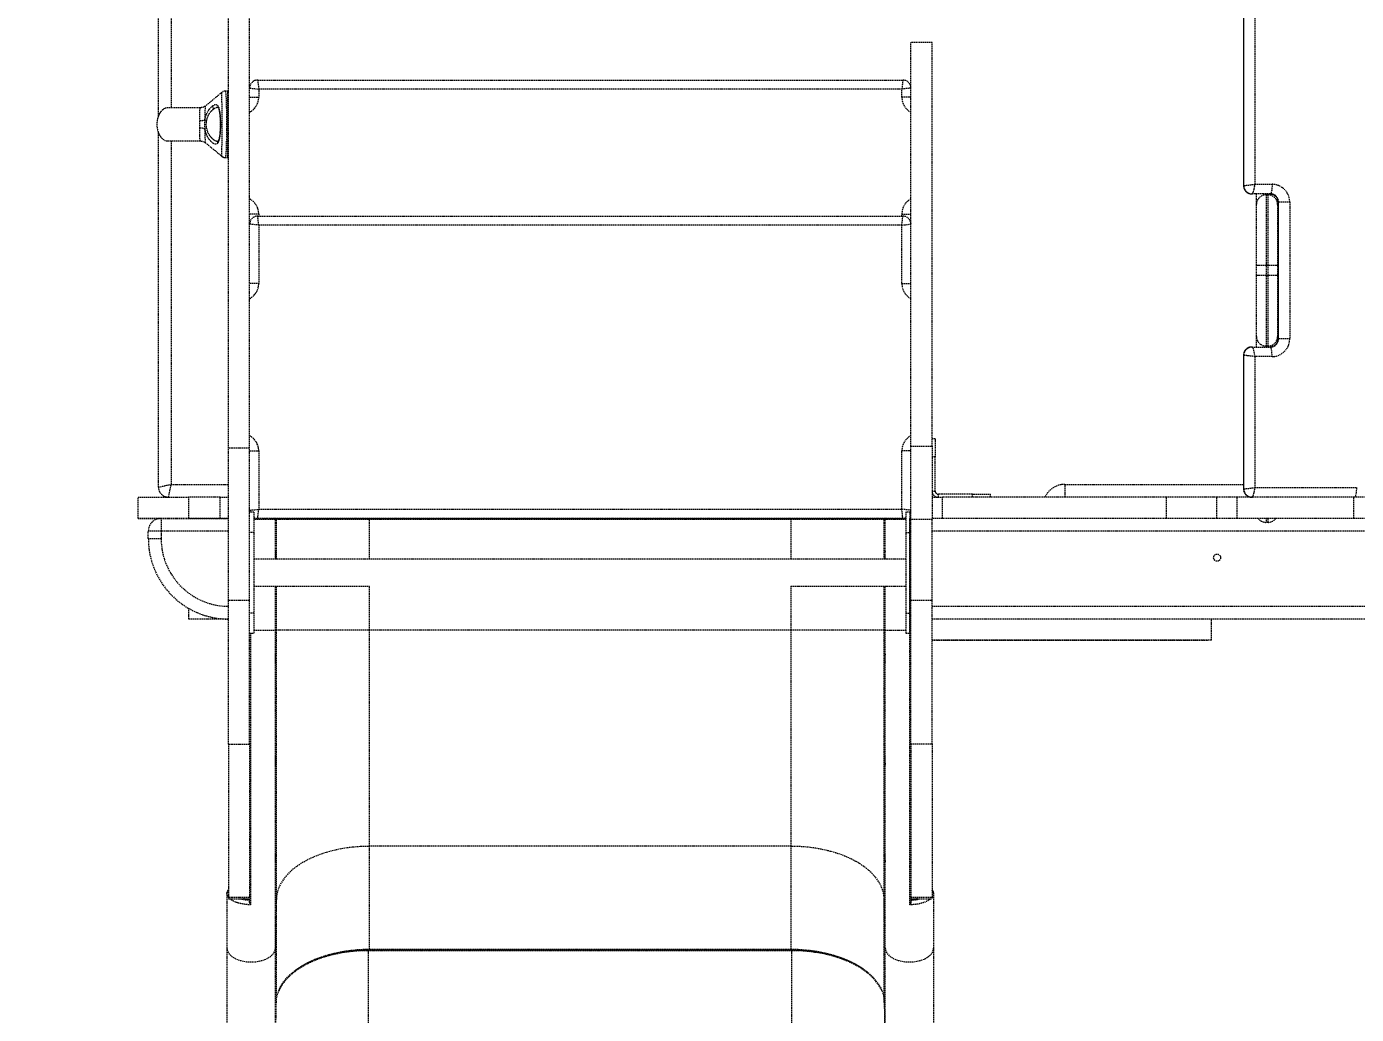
# Model space of a CAD drawing. Header units: millimetres. Extents: x -3036 to 2935, y -3673 to 3376.
# Drawn here: x -926 to 393, y -560 to 420 of the extents above; entities that cross this region are included whole.
import ezdxf

# ---------------------------------------------------------------- set-up
doc = ezdxf.new("R2010")
doc.units = ezdxf.units.MM
doc.linetypes.add('HIDDEN', pattern=[1.905, 1.27, -0.635])
doc.layers.add('DIKOM_ОБЪЕКТ', color=7, linetype='Continuous')
doc.layers.add('DIKOM_РАЗМЕР_ОБЪЕКТА', color=7, linetype='Continuous')
doc.styles.add('style1', font='arialbd.ttf', dxfattribs={"width": 0.8})
doc.dimstyles.new('1-50', dxfattribs={"dimtxt": 300, "dimasz": 200, "dimexe": 100, "dimexo": 0, "dimgap": 100, "dimtad": 1, "dimtoh": 1, "dimtxsty": 'style1', "dimcen": 200, "dimclrd": 7, "dimclre": 7, "dimclrt": 7, "dimadec": 1, "dimazin": 2, "dimtfac": 1, "dimtmove": 0, "dimatfit": 2, "dimfxl": 0, "dimlwd": 25, "dimlwe": 18, "dimarcsym": 0})

# ---------------------------------------------------------------- blocks, each defined once
blk = doc.blocks.new('*D23')
at = {"layer": 'Defpoints', "color": 0, "transparency": 16777216}
for p in [(-1145.5, 1045), (-327.9, 1045), (-300.1, -1672.5)]:
    blk.add_point(p, dxfattribs=at)
at = {"layer": 'DIKOM_РАЗМЕР_ОБЪЕКТА', "color": 7, "lineweight": 18, "transparency": 16777216}
for p, q in [((-327.9, 1045), (-1245.5, 1045)), ((-300.1, -1672.5), (-1245.5, -1672.5))]:
    blk.add_line(p, q, dxfattribs=at)
at = {"layer": 'DIKOM_РАЗМЕР_ОБЪЕКТА', "color": 7, "lineweight": 25, "transparency": 16777216}
blk.add_line((-1145.5, -1472.5), (-1145.5, 845), dxfattribs=at)
at = {"layer": 'DIKOM_РАЗМЕР_ОБЪЕКТА', "color": 7, "transparency": 16777216}
for points in [[(-1178.8, 845), (-1112.2, 845), (-1145.5, 1045)], [(-1178.8, -1472.5), (-1112.2, -1472.5), (-1145.5, -1672.5)]]:
    blk.add_solid(points, dxfattribs=at)
at = {"layer": 'DIKOM_РАЗМЕР_ОБЪЕКТА', "color": 7, "transparency": 16777216, "insert": (-1398.7, -236.5), "char_height": 300, "attachment_point": 5, "rotation": 90, "style": 'style1'}
blk.add_mtext('2700', dxfattribs=at)

msp = doc.modelspace()

# ---------------------------------------------------------------- linework, layer by layer
at = {"layer": 'DIKOM_ОБЪЕКТ', "color": 7, "linetype": 'HIDDEN', "lineweight": 15}
for p, q in [((-795.074, 331.141), (-795.074, 892.897)), ((-782.374, 890.197), (-782.374, 339.387)), ((-725.574, 1.874), (-725.574, 892.873)), ((-704.574, 1.874), (-704.574, 892.873)), ((281.222, 593.578), (281.222, 262.215)), ((281.37, 593.597), (281.37, 262.197)), ((281.722, 262.197), (281.722, 593.597)), ((292.747, 592.397), (292.747, 263.397)), ((-27.574, 404.17), (-48.574, 404.17)), ((-48.574, 3.566), (-48.574, 404.17)), ((-27.574, 3.566), (-27.574, 404.17)), ((-696.574, 366.897), (-56.574, 366.897)), ((-695.574, 357.897), (-695.574, 349.897)), ((-57.574, 357.897), (-695.574, 357.897)), ((-57.574, 349.897), (-57.574, 357.897)), ((-732.055, 354.659), (-732.044, 354.671)), ((-732.053, 354.624), (-732.041, 354.646)), ((-726.074, 355.889), (-728.698, 355.889)), ((-726.074, 355.885), (-728.697, 355.885)), ((-726.074, 355.885), (-726.074, 355.889)), ((-726.074, 289.885), (-726.074, 355.885)), ((-704.574, 349.897), (-695.574, 349.897)), ((-48.574, 349.897), (-57.574, 349.897)), ((-795.074, -37.103), (-795.074, 314.736)), ((-782.374, 306.386), (-782.374, -34.403)), ((-728.696, 289.885), (-726.074, 289.885)), ((281.37, 262.197), (281.722, 262.197)), ((289.893, 253.897), (289.541, 253.897)), ((308.005, 253.897), (289.893, 253.897)), ((292.747, 263.397), (309.678, 263.397)), ((294.186, 243.397), (294.186, 253.897)), ((303.686, 253.897), (303.686, 252.897)), ((303.686, 252.897), (303.686, 182.897)), ((303.686, 252.897), (305.686, 252.897)), ((305.686, 252.897), (305.686, 253.897)), ((305.686, 182.897), (305.686, 252.897)), ((294.186, 182.897), (294.186, 243.397)), ((315.186, 248.364), (315.186, 243.397)), ((315.186, 243.397), (315.186, 182.897)), ((315.675, 245.597), (315.675, 110.197)), ((315.823, 245.597), (315.675, 245.597)), ((316.176, 245.597), (315.823, 245.597)), ((315.823, 245.597), (315.823, 110.197)), ((327.2, 245.597), (316.176, 245.597)), ((316.176, 110.197), (316.176, 245.597)), ((327.2, 245.597), (327.2, 110.197)), ((-695.574, 233.897), (-704.574, 233.897)), ((-704.51, 224.904), (-704.574, 224.897)), ((-704.558, 224.396), (-704.574, 224.897)), ((-696.574, 231.897), (-56.574, 231.897)), ((-695.574, 233.897), (-695.574, 231.897)), ((-57.574, 233.897), (-48.574, 233.897)), ((-57.574, 231.897), (-57.574, 233.897)), ((-48.637, 224.904), (-48.574, 224.897)), ((-48.574, 224.897), (-48.589, 224.397)), ((-695.574, 222.897), (-695.574, 164.897)), ((-57.574, 222.897), (-695.574, 222.897)), ((-57.574, 164.897), (-57.574, 222.897)), ((294.186, 172.897), (294.186, 182.897)), ((303.686, 182.897), (294.186, 182.897)), ((303.686, 172.897), (294.186, 172.897)), ((294.186, 112.397), (294.186, 172.897)), ((303.686, 182.897), (303.686, 172.897)), ((305.686, 182.897), (303.686, 182.897)), ((303.686, 172.897), (303.686, 102.897)), ((303.686, 172.897), (305.686, 172.897)), ((315.186, 182.897), (305.686, 182.897)), ((305.686, 172.897), (305.686, 182.897)), ((315.186, 172.897), (305.686, 172.897)), ((305.686, 102.897), (305.686, 172.897)), ((315.186, 182.897), (315.186, 172.897)), ((315.186, 172.897), (315.186, 112.397)), ((-695.574, 164.897), (-704.574, 164.897)), ((-57.574, 164.897), (-48.574, 164.897)), ((294.186, 101.897), (294.186, 112.397)), ((315.186, 112.397), (315.186, 107.563)), ((315.823, 110.197), (315.675, 110.197)), ((315.823, 110.197), (316.176, 110.197)), ((327.2, 110.197), (316.176, 110.197)), ((281.222, 93.578), (281.222, -38.785)), ((281.722, 93.597), (281.37, 93.597)), ((281.37, 93.597), (281.37, -38.803)), ((281.722, -38.803), (281.722, 93.597)), ((289.541, 101.897), (289.893, 101.897)), ((289.893, 101.897), (308.005, 101.897)), ((292.747, 92.397), (292.747, -37.603)), ((309.678, 92.397), (292.747, 92.397)), ((305.686, 102.897), (303.686, 102.897)), ((303.686, 102.897), (303.686, 101.897)), ((305.686, 101.897), (305.686, 102.897)), ((-725.574, 1.874), (-704.574, 1.874)), ((-725.574, -149.277), (-725.574, 1.874)), ((-704.574, -149.277), (-704.574, 1.874)), ((-48.574, 3.566), (-27.574, 3.566)), ((-48.574, -69.383), (-48.574, 3.566)), ((-24.574, 10.897), (-27.574, 10.897)), ((-27.574, 3.566), (-27.574, -69.383)), ((-24.574, 10.897), (-24.574, -7.103)), ((-704.574, -1.103), (-695.574, -1.103)), ((-695.574, -1.103), (-695.574, -59.103)), ((-57.574, -59.103), (-57.574, -1.103)), ((-48.574, -1.103), (-57.574, -1.103)), ((-24.574, -7.103), (-27.574, -7.103)), ((-24.574, -41.103), (-24.574, -7.103)), ((-782.374, -34.403), (-725.574, -34.403)), ((104.126, -34.403), (104.126, -47.103)), ((104.126, -34.403), (281.222, -34.403)), ((281.37, -38.803), (281.722, -38.803)), ((292.747, -37.603), (393.35, -37.603)), ((-815.074, -68.003), (-815.074, -47.103)), ((-815.074, -47.103), (-765.074, -47.103)), ((-765.074, -47.103), (-765.074, -68.003)), ((-733.874, -47.103), (-765.074, -47.103)), ((-733.874, -68.003), (-733.874, -47.103)), ((-733.874, -47.103), (-725.574, -47.103)), ((-27.574, -41.103), (-24.574, -41.103)), ((-27.574, -47.103), (-17.574, -47.103)), ((-21.574, -44.103), (-21.574, -47.103)), ((12.426, -44.103), (-21.574, -44.103)), ((-17.574, -47.103), (-17.574, -68.103)), ((204.926, -47.103), (-17.574, -47.103)), ((12.426, -47.103), (12.426, -44.103)), ((12.426, -44.103), (30.426, -44.103)), ((30.426, -47.103), (30.426, -44.103)), ((204.926, -68.103), (204.926, -47.103)), ((254.926, -47.103), (204.926, -47.103)), ((254.926, -68.103), (254.926, -47.103)), ((274.926, -47.103), (254.926, -47.103)), ((274.926, -68.103), (274.926, -47.103)), ((390.721, -47.103), (274.926, -47.103)), ((390.721, -68.103), (390.721, -47.103)), ((1144.491, -47.103), (390.721, -47.103)), ((-700.574, -62.052), (-704.574, -62.052)), ((-700.574, -62.052), (-700.574, -82.053)), ((-695.574, -59.103), (-57.574, -59.103)), ((-49.574, -62.052), (-53.574, -62.052)), ((-53.574, -62.052), (-53.574, -82.053)), ((-49.574, -62.052), (-49.574, -82.053)), ((-815.074, -68.003), (-765.074, -68.003)), ((-815.074, -68.103), (-815.074, -68.003)), ((-815.074, -68.103), (-725.574, -68.103)), ((-792.374, -68.103), (-792.374, -80.803)), ((-765.074, -68.003), (-733.874, -68.003)), ((-733.874, -68.003), (-725.574, -68.003)), ((-700.574, -68.003), (-698.152, -68.003)), ((-700.574, -68.103), (-680.074, -68.103)), ((-679.074, -69.103), (-700.574, -69.103)), ((-696.563, -68.003), (-56.585, -68.003)), ((-680.074, -68.103), (-679.072, -68.103)), ((-679.074, -108.602), (-679.074, -69.103)), ((-678.072, -69.103), (-679.074, -69.103)), ((-679.072, -68.103), (-585.574, -68.103)), ((-585.574, -69.103), (-678.072, -69.103)), ((-678.072, -108.602), (-678.072, -69.103)), ((-585.574, -68.103), (-585.574, -69.103)), ((-585.574, -68.103), (-167.574, -68.103)), ((-167.574, -69.103), (-585.574, -69.103)), ((-585.574, -108.602), (-585.574, -69.103)), ((-167.574, -68.103), (-167.574, -69.103)), ((-167.574, -68.103), (-74.075, -68.103)), ((-75.075, -69.103), (-167.574, -69.103)), ((-167.574, -69.103), (-167.574, -108.602)), ((-74.074, -69.103), (-75.075, -69.103)), ((-75.075, -108.602), (-75.075, -69.103)), ((-74.075, -68.103), (-73.074, -68.103)), ((-74.074, -108.602), (-74.074, -69.103)), ((-53.574, -69.103), (-74.074, -69.103)), ((-73.074, -68.103), (-53.574, -68.103)), ((-55.015, -68.003), (-53.574, -68.003)), ((-48.574, -68.003), (-49.574, -68.003)), ((-49.574, -68.103), (-48.574, -68.103)), ((-49.552, -179.059), (-49.552, -69.103)), ((-48.574, -69.103), (-49.552, -69.103)), ((-27.574, -69.383), (-48.574, -69.383)), ((-48.574, -149.254), (-48.574, -69.383)), ((-17.574, -68.103), (-27.574, -68.103)), ((-27.574, -149.254), (-27.574, -69.383)), ((204.926, -68.103), (-17.574, -68.103)), ((254.926, -68.103), (204.926, -68.103)), ((274.926, -68.103), (254.926, -68.103)), ((390.721, -68.103), (274.926, -68.103)), ((303.686, -68.103), (303.686, -72.103)), ((305.686, -72.103), (303.686, -72.103)), ((305.686, -72.103), (305.686, -68.103)), ((1144.491, -68.103), (390.721, -68.103)), ((-805.074, -88.103), (-805.074, -80.803)), ((-792.374, -80.803), (-805.074, -80.803)), ((-805.074, -88.103), (-792.374, -88.103)), ((-792.374, -80.803), (-792.374, -88.103)), ((-725.574, -80.803), (-792.374, -80.803)), ((-700.574, -82.053), (-704.574, -82.053)), ((-700.574, -82.053), (-700.574, -162.053)), ((-53.574, -82.053), (-49.574, -82.053)), ((-53.574, -82.053), (-53.574, -162.053)), ((-49.574, -82.053), (-49.574, -162.053)), ((655.9, -80.803), (-27.574, -80.803)), ((-53.574, -108.602), (-700.574, -108.602)), ((-700.574, -135.502), (-585.574, -135.502)), ((-679.074, -179.059), (-679.074, -135.502)), ((-678.072, -179.059), (-678.072, -135.502)), ((-585.574, -179.059), (-585.574, -135.502)), ((-167.574, -135.502), (-53.574, -135.502)), ((-167.574, -135.502), (-167.574, -179.059)), ((-75.075, -179.059), (-75.075, -135.502)), ((-74.074, -179.059), (-74.074, -135.502)), ((-765.074, -157.385), (-765.074, -168.103)), ((-725.574, -149.277), (-704.574, -149.277)), ((-725.574, -292.028), (-725.574, -149.277)), ((-704.574, -292.028), (-704.574, -149.277)), ((-48.574, -149.254), (-27.574, -149.254)), ((-48.574, -292.005), (-48.574, -149.254)), ((-27.574, -292.005), (-27.574, -149.254)), ((-27.574, -155.403), (1114.926, -155.403)), ((-725.574, -168.103), (-765.074, -168.103)), ((-700.574, -162.053), (-704.574, -162.053)), ((-700.574, -162.053), (-700.574, -182.052)), ((-53.574, -162.053), (-49.574, -162.053)), ((-53.574, -162.053), (-53.574, -182.052)), ((-49.574, -162.053), (-49.574, -182.052)), ((1114.926, -168.103), (-27.574, -168.103)), ((249.526, -189.103), (249.526, -168.103)), ((-704.574, -182.052), (-700.574, -182.052)), ((-703.595, -182.052), (-703.595, -451.548)), ((-700.574, -179.059), (-679.074, -179.059)), ((-679.074, -494.526), (-679.074, -179.059)), ((-678.072, -179.059), (-679.074, -179.059)), ((-678.072, -446.345), (-678.072, -179.059)), ((-585.574, -179.059), (-678.072, -179.059)), ((-585.574, -393.576), (-585.574, -179.059)), ((-167.574, -179.059), (-585.574, -179.059)), ((-75.075, -179.059), (-167.574, -179.059)), ((-167.574, -179.059), (-167.574, -393.576)), ((-74.074, -179.059), (-75.075, -179.059)), ((-75.075, -446.345), (-75.075, -179.059)), ((-74.074, -494.526), (-74.074, -179.059)), ((-74.074, -179.059), (-53.574, -179.059)), ((-53.574, -182.052), (-49.574, -182.052)), ((-49.552, -451.548), (-49.552, -179.059)), ((-48.574, -179.059), (-49.552, -179.059)), ((249.526, -189.103), (-27.574, -189.103)), ((245.526, -189.203), (-27.574, -189.203)), ((245.526, -189.203), (245.526, -189.103)), ((-725.574, -292.028), (-704.574, -292.028)), ((-725.574, -292.028), (-725.574, -443.888)), ((-704.574, -292.028), (-704.574, -443.888)), ((-48.574, -292.005), (-27.574, -292.005)), ((-48.574, -292.005), (-48.574, -443.865)), ((-27.574, -292.005), (-27.574, -443.865)), ((-585.574, -495.622), (-585.574, -393.576)), ((-167.574, -393.576), (-585.574, -393.576)), ((-167.574, -393.576), (-167.574, -495.622)), ((-727.074, -439.7), (-727.074, -439.654)), ((-727.074, -440.265), (-727.074, -439.7)), ((-727.074, -440.265), (-727.074, -494.526)), ((-725.574, -443.888), (-704.574, -443.888)), ((-725.574, -443.888), (-725.574, -445.787)), ((-725.574, -445.787), (-704.574, -445.787)), ((-704.574, -443.888), (-704.574, -445.787)), ((-704.574, -448.986), (-704.574, -445.787)), ((-678.072, -446.345), (-679.074, -494.526)), ((-678.072, -548.391), (-678.072, -446.345)), ((-74.074, -494.526), (-75.075, -446.345)), ((-75.075, -548.391), (-75.075, -446.345)), ((-48.574, -443.865), (-27.574, -443.865)), ((-48.574, -443.865), (-48.574, -445.764)), ((-48.574, -445.764), (-27.574, -445.764)), ((-48.574, -445.764), (-48.574, -448.986)), ((-27.574, -443.865), (-27.574, -445.764)), ((-26.074, -439.654), (-26.074, -439.7)), ((-26.074, -439.7), (-26.074, -440.265)), ((-26.074, -440.265), (-26.074, -494.526)), ((-727.074, -494.526), (-727.074, -588.728)), ((-679.074, -596.571), (-679.074, -494.526)), ((-586.572, -496.381), (-586.572, -495.842)), ((-586.572, -497.129), (-586.572, -496.381)), ((-586.572, -496.381), (-166.575, -496.381)), ((-586.572, -852.772), (-586.572, -497.129)), ((-166.575, -497.129), (-586.572, -497.129)), ((-585.574, -495.622), (-167.574, -495.622)), ((-585.574, -495.835), (-585.574, -495.622)), ((-585.574, -495.835), (-167.574, -495.835)), ((-167.574, -495.835), (-167.574, -495.622)), ((-166.575, -495.844), (-166.575, -496.381)), ((-166.575, -497.129), (-166.575, -496.381)), ((-166.575, -852.772), (-166.575, -497.129)), ((-74.074, -596.571), (-74.074, -494.526)), ((-26.074, -494.526), (-26.074, -588.728)), ((-675.904, -537.283), (-676.003, -537.516)), ((-679.074, -596.571), (-678.072, -548.391)), ((-75.075, -548.391), (-74.074, -596.571))]:
    msp.add_line(p, q, dxfattribs=at)
at = {"layer": 'DIKOM_ОБЪЕКТ', "color": 7, "linetype": 'HIDDEN', "lineweight": 15, "flags": 128}
for points in [[(-704.574, 358.897), (-704.401, 358.877), (-703.889, 358.82), (-703.057, 358.728), (-701.938, 358.604), (-700.574, 358.452), (-699.018, 358.279), (-697.329, 358.092), (-695.574, 357.897)], [(-696.574, 366.897), (-696.554, 366.724), (-696.497, 366.211), (-696.405, 365.38), (-696.281, 364.261), (-696.129, 362.897), (-695.956, 361.341), (-695.769, 359.652), (-695.574, 357.897)], [(-56.574, 366.897), (-56.593, 366.724), (-56.65, 366.211), (-56.742, 365.38), (-56.867, 364.261), (-57.018, 362.897), (-57.191, 361.341), (-57.379, 359.652), (-57.574, 357.897)], [(-48.574, 358.897), (-48.747, 358.877), (-49.259, 358.82), (-50.09, 358.728), (-51.21, 358.604), (-52.573, 358.452), (-54.129, 358.279), (-55.818, 358.092), (-57.574, 357.897)], [(309.678, 263.397), (309.646, 261.543), (309.551, 259.761), (309.396, 258.119), (309.188, 256.679), (308.934, 255.498), (308.645, 254.62), (308.332, 254.079), (308.005, 253.897)], [(-695.574, 222.897), (-695.747, 224.459), (-695.916, 225.975), (-696.074, 227.397), (-696.216, 228.682), (-696.34, 229.791), (-696.44, 230.691), (-696.513, 231.354), (-696.558, 231.76), (-696.574, 231.897)], [(-57.574, 222.897), (-57.4, 224.459), (-57.232, 225.975), (-57.074, 227.397), (-56.931, 228.682), (-56.808, 229.791), (-56.708, 230.691), (-56.634, 231.354), (-56.589, 231.76), (-56.574, 231.897)], [(-695.574, 222.897), (-697.329, 223.092), (-699.018, 223.279), (-700.574, 223.452), (-701.938, 223.604), (-703.057, 223.728), (-703.889, 223.82), (-704.401, 223.877), (-704.574, 223.897)], [(-57.574, 222.897), (-55.818, 223.092), (-54.129, 223.279), (-52.573, 223.452), (-51.21, 223.604), (-50.09, 223.728), (-49.259, 223.82), (-48.747, 223.877), (-48.574, 223.897)], [(309.678, 92.397), (309.646, 94.25), (309.551, 96.032), (309.396, 97.674), (309.188, 99.114), (308.934, 100.296), (308.645, 101.173), (308.332, 101.714), (308.005, 101.897)], [(-795.074, -37.103), (-794.881, -37.062), (-794.308, -36.941), (-793.372, -36.742), (-792.102, -36.472), (-790.537, -36.139), (-788.724, -35.753), (-786.717, -35.327), (-784.579, -34.872), (-782.374, -34.403)], [(-785.074, -47.103), (-785.033, -46.91), (-784.911, -46.338), (-784.712, -45.402), (-784.442, -44.132), (-784.109, -42.567), (-783.724, -40.753), (-783.297, -38.747), (-782.843, -36.609), (-782.374, -34.403)], [(393.35, -37.603), (393.318, -39.457), (393.223, -41.239), (393.068, -42.881), (392.86, -44.321), (392.607, -45.502), (392.317, -46.38), (392.004, -46.921), (391.677, -47.103)], [(-704.574, -60.103), (-704.401, -60.084), (-703.889, -60.027), (-703.057, -59.935), (-701.938, -59.811), (-700.574, -59.659), (-699.018, -59.486), (-697.329, -59.299), (-695.574, -59.103)], [(-704.333, -62.052), (-704.449, -61.509), (-704.574, -60.103)], [(-696.563, -68.003), (-696.521, -67.627), (-696.449, -66.982), (-696.35, -66.089), (-696.226, -64.975), (-696.082, -63.677), (-695.922, -62.235), (-695.75, -60.694), (-695.574, -59.103)], [(-56.585, -68.003), (-56.627, -67.627), (-56.698, -66.982), (-56.797, -66.089), (-56.921, -64.975), (-57.065, -63.677), (-57.226, -62.235), (-57.397, -60.694), (-57.574, -59.103)], [(-48.574, -60.103), (-48.747, -60.084), (-49.259, -60.027), (-50.09, -59.935), (-51.21, -59.811), (-52.573, -59.659), (-54.129, -59.486), (-55.818, -59.299), (-57.574, -59.103)], [(-53.574, -67.52), (-53.945, -67.659), (-55.313, -68.003)], [(-585.574, -393.576), (-591.362, -393.68), (-597.127, -393.992), (-602.847, -394.51), (-608.5, -395.232), (-614.063, -396.155), (-619.514, -397.277), (-624.831, -398.592), (-629.996, -400.095), (-634.985, -401.78), (-639.782, -403.642), (-644.366, -405.672), (-648.719, -407.862), (-652.825, -410.204), (-656.667, -412.689), (-660.231, -415.308), (-663.502, -418.049), (-666.468, -420.902), (-669.116, -423.855), (-671.437, -426.898), (-673.422, -430.019), (-675.062, -433.204), (-676.352, -436.443), (-677.285, -439.721), (-677.86, -443.026), (-678.072, -446.345)], [(-75.075, -446.345), (-75.288, -443.026), (-75.862, -439.721), (-76.796, -436.443), (-78.085, -433.204), (-79.725, -430.019), (-81.71, -426.898), (-84.031, -423.855), (-86.68, -420.902), (-89.645, -418.049), (-92.916, -415.308), (-96.48, -412.689), (-100.322, -410.204), (-104.428, -407.862), (-108.782, -405.672), (-113.365, -403.642), (-118.162, -401.78), (-123.152, -400.095), (-128.316, -398.592), (-133.634, -397.277), (-139.085, -396.155), (-144.647, -395.232), (-150.3, -394.51), (-156.02, -393.992), (-161.785, -393.68), (-167.574, -393.576)], [(-727.074, -494.526), (-726.884, -496.251), (-726.32, -497.949), (-725.388, -499.593), (-724.105, -501.157), (-722.49, -502.617), (-720.569, -503.949), (-718.372, -505.132), (-715.933, -506.149), (-713.292, -506.981), (-710.49, -507.618), (-707.571, -508.048), (-704.581, -508.264), (-701.567, -508.264), (-698.576, -508.048), (-695.657, -507.618), (-692.855, -506.981), (-690.214, -506.149), (-687.775, -505.132), (-685.578, -503.949), (-683.657, -502.617), (-682.042, -501.157), (-680.759, -499.593), (-679.828, -497.949), (-679.263, -496.251), (-679.074, -494.526)], [(-586.572, -497.129), (-592.327, -497.232), (-598.059, -497.542), (-603.747, -498.056), (-609.367, -498.774), (-614.897, -499.692), (-620.317, -500.807), (-625.605, -502.114), (-630.74, -503.608), (-635.701, -505.283), (-640.471, -507.133), (-645.029, -509.151), (-649.358, -511.328), (-653.442, -513.656), (-657.263, -516.126), (-660.808, -518.729), (-664.062, -521.453), (-667.012, -524.289), (-669.647, -527.225), (-671.957, -530.25), (-673.933, -533.352), (-675.566, -536.519), (-675.904, -537.283)], [(-660.263, -517.378), (-660.231, -517.353), (-656.667, -514.735), (-652.825, -512.25), (-648.719, -509.907), (-644.366, -507.717), (-639.782, -505.687), (-634.985, -503.826), (-629.996, -502.14), (-624.831, -500.637), (-619.514, -499.322), (-614.063, -498.201), (-608.5, -497.277), (-602.847, -496.555), (-597.127, -496.037), (-591.362, -495.726), (-585.574, -495.622)], [(-660.124, -517.342), (-657.488, -515.439), (-653.655, -512.961), (-649.558, -510.626), (-645.215, -508.442), (-640.642, -506.418), (-635.858, -504.562), (-630.88, -502.881), (-625.729, -501.382), (-620.425, -500.071), (-614.988, -498.953), (-609.439, -498.032), (-603.801, -497.312), (-598.096, -496.796), (-592.345, -496.485), (-586.572, -496.381)], [(-167.574, -495.622), (-161.785, -495.726), (-156.02, -496.037), (-150.3, -496.555), (-144.647, -497.277), (-139.085, -498.201), (-133.634, -499.322), (-128.316, -500.637), (-123.152, -502.14), (-118.162, -503.826), (-113.365, -505.687), (-108.782, -507.717), (-104.428, -509.907), (-100.322, -512.25), (-96.48, -514.735), (-92.916, -517.353), (-91.176, -518.766)], [(-166.575, -496.381), (-160.802, -496.485), (-155.051, -496.796), (-149.346, -497.312), (-143.708, -498.032), (-138.16, -498.953), (-132.723, -500.071), (-127.418, -501.382), (-122.267, -502.881), (-117.289, -504.562), (-112.505, -506.418), (-107.932, -508.442), (-103.589, -510.626), (-99.492, -512.961), (-96.95, -514.569)], [(-77.59, -536.499), (-79.214, -533.352), (-81.19, -530.25), (-83.5, -527.225), (-86.135, -524.289), (-89.085, -521.453), (-92.339, -518.729), (-95.884, -516.126), (-99.705, -513.656), (-103.789, -511.328), (-108.118, -509.151), (-112.676, -507.133), (-117.446, -505.283), (-122.408, -503.608), (-127.542, -502.114), (-132.83, -500.807), (-138.25, -499.692), (-143.781, -498.774), (-149.401, -498.056), (-155.088, -497.542), (-160.82, -497.232), (-166.575, -497.129)], [(-74.074, -494.526), (-73.884, -496.251), (-73.32, -497.949), (-72.388, -499.593), (-71.105, -501.157), (-69.49, -502.617), (-67.569, -503.949), (-65.372, -505.132), (-62.933, -506.149), (-60.292, -506.981), (-57.49, -507.618), (-54.571, -508.048), (-51.581, -508.264), (-48.567, -508.264), (-45.576, -508.048), (-42.657, -507.618), (-39.855, -506.981), (-37.214, -506.149), (-34.775, -505.132), (-32.578, -503.949), (-30.657, -502.617), (-29.042, -501.157), (-27.759, -499.593), (-26.828, -497.949), (-26.263, -496.251), (-26.074, -494.526)], [(-678.072, -548.391), (-677.86, -545.071), (-677.285, -541.766), (-676.352, -538.488), (-675.062, -535.25), (-673.422, -532.064), (-671.437, -528.944), (-669.116, -525.901), (-666.468, -522.947), (-663.502, -520.094), (-660.263, -517.378)], [(-91.176, -518.766), (-89.645, -520.094), (-86.68, -522.947), (-84.031, -525.901), (-81.71, -528.944), (-79.725, -532.064), (-78.085, -535.25), (-76.796, -538.488), (-75.862, -541.766), (-75.288, -545.071), (-75.075, -548.391)]]:
    msp.add_lwpolyline(points, dxfattribs=at)
at = {"layer": 'DIKOM_ОБЪЕКТ', "color": 7, "linetype": 'HIDDEN', "lineweight": 15}
msp.add_circle((255.186, -107.103), 3.5, dxfattribs=at)
for centre, radius, start, end in [((-696.574, 358.897), 8, 90, 180), ((-56.574, 358.897), 8, 0, 90), ((-726.074, 355.389), 0.5, 0, 90), ((-726.074, 355.385), 0.5, 0, 90), ((-712.574, 349.897), 17, 298.072487, 0), ((-40.574, 349.897), 17, 180, 241.927513), ((-739.271, 340.779), 2.257, 171.692875, 257.91042), ((-754.52, 346.293), 19.732, 271.799483, 286.122493), ((-754.515, 299.455), 19.756, 73.911607, 88.213716), ((-734.626, 305.014), 1.8, 141.010964, 203.623628), ((-726.074, 290.385), 0.5, 270, 0), ((289.606, 262.132), 8.236, 179.552405, 269.54548), ((289.958, 262.132), 8.236, 179.552442, 269.545469), ((303.686, 243.397), 9.5, 90, 180), ((305.686, 243.397), 9.5, 0, 90), ((307.588, 245.661), 8.236, 359.552541, 89.545257), ((307.94, 245.661), 8.236, 359.55254, 89.54526), ((309.524, 245.721), 17.676, 359.595206, 89.502627), ((-712.574, 233.897), 17, 0, 61.927513), ((-40.574, 233.897), 17, 118.072487, 180), ((-696.574, 223.897), 8, 90, 180), ((-56.574, 223.897), 8, 0, 90), ((-712.574, 164.897), 17, 298.072487, 0), ((-40.574, 164.897), 17, 180, 241.927513), ((303.686, 112.397), 9.5, 180, 270), ((305.686, 112.397), 9.5, 270, 0), ((307.588, 110.132), 8.236, 270.454685, 0.447517), ((307.94, 110.132), 8.236, 270.454682, 0.447519), ((309.551, 110.046), 17.649, 270.411857, 0.49031), ((289.606, 93.661), 8.236, 90.454668, 180.447551), ((289.958, 93.661), 8.236, 90.454678, 180.447514), ((-712.574, -1.103), 17, 0, 61.927513), ((-40.574, -1.103), 17, 118.072487, 180), ((-785.074, -37.103), 10, 180, 270), ((104.126, -56.303), 21.9, 90, 155.159647), ((289.606, -38.868), 8.236, 179.552242, 269.54554), ((289.958, -38.868), 8.236, 179.552279, 269.545529), ((-21.574, -41.103), 6, 180, 270), ((-21.574, -41.103), 3, 180, 270), ((-56.574, -60.103), 8, 331.044976, 0), ((-792.374, -80.803), 12.7, 90, 180), ((-696.574, -60.103), 8, 240, 260.931278), ((-61.068, -68.854), 11.519, 358.757916, 3.734668), ((-49.574, -69.103), 1, 0, 90), ((303.686, -62.603), 9.5, 215.37654, 270), ((305.686, -62.603), 9.5, 270, 324.62346), ((-725.074, -88.103), 80, 180, 269.641899), ((-725.074, -88.103), 67.3, 180, 269.574322), ((-723.674, -439.654), 3.4, 123.974476, 180), ((-724.154, -439.763), 2.921, 119.091899, 178.767392), ((-724.153, -440.328), 2.921, 119.094767, 178.765736), ((-29.474, -439.654), 3.4, 0, 56.025524), ((-28.994, -439.763), 2.921, 1.233589, 60.907121), ((-28.994, -440.328), 2.921, 1.235245, 60.904252)]:
    msp.add_arc(centre, radius, start, end, dxfattribs=at)
for centre, major_axis, ratio, start_param, end_param in [((290.722, 263.397), (-9.5, -1.182), 0.02190203, 6.2803239, 6.45745652), ((291.074, 263.397), (-9.5, -1.182), 0.02190203, 0.17427122, 1.74506754), ((291.074, 263.397), (1.218, 9.498), 0.17330931, 3.16381697, 4.7346133), ((290.722, 92.397), (-9.5, 1.182), 0.02190203, 6.10891409, 6.28589563), ((291.074, 92.397), (-9.5, 1.182), 0.02190203, 4.53811776, 6.10891409), ((291.074, 92.397), (-1.218, 9.498), 0.17330931, 4.69016466, 6.26096099), ((290.722, -37.603), (-9.5, -1.182), 0.02190203, 6.2803239, 6.45745652), ((291.074, -37.603), (-9.5, -1.182), 0.02190203, 0.17427122, 1.74506754), ((291.074, -37.603), (1.218, 9.498), 0.17330931, 3.16381697, 4.7346133), ((-678.893, -105.049), (0, 4.5), 0.01192085, 3.80205888, 7.85398163), ((-678.893, -105.049), (0, 4.5), 0.01192085, 1.57079633, 2.48112643), ((-74.255, -105.049), (0, 4.5), 0.01192085, 4.71238898, 8.76431174), ((-74.255, -105.049), (0, 4.5), 0.01192085, 3.80205888, 4.71238898)]:
    msp.add_ellipse(centre, major_axis=major_axis, ratio=ratio, start_param=start_param, end_param=end_param, dxfattribs=at)
for points, knots in [([(-732.046, 354.673), (-734.642, 352.53), (-740.08, 348.039), (-745.656, 343.442), (-748.57, 341.039)], [0, 0, 0, 0, 0.47732046, 1, 1, 1, 1]), ([(-732.055, 354.662), (-734.648, 352.521), (-740.074, 348.041), (-745.637, 343.455), (-748.541, 341.06)], [0, 0, 0, 0, 0.47787576, 1, 1, 1, 1]), ([(-731.856, 322.486), (-731.857, 323.976), (-731.858, 326.977), (-731.872, 330.888), (-731.89, 334.205), (-731.91, 336.95), (-731.929, 339.045), (-731.945, 340.548), (-731.957, 341.523), (-731.969, 342.505), (-731.982, 343.489), (-731.995, 344.472), (-732.01, 345.449), (-732.025, 346.451), (-732.044, 347.542), (-732.065, 348.715), (-732.086, 349.807), (-732.104, 350.687), (-732.12, 351.528), (-732.134, 352.313), (-732.145, 353.091), (-732.146, 353.695), (-732.135, 354.219), (-732.111, 354.559), (-732.068, 354.607), (-732.053, 354.624)], [0, 0, 0, 0, 0.08960548, 0.18050589, 0.23959955, 0.30007965, 0.36117543, 0.38439428, 0.40844036, 0.4333354, 0.45910473, 0.48578473, 0.5134023, 0.54196565, 0.57467425, 0.61554345, 0.65984161, 0.69505189, 0.72278824, 0.77188849, 0.81308778, 0.86146164, 0.90358437, 0.96549139, 1, 1, 1, 1]), ([(-728.531, 355.885), (-729.282, 355.819), (-730.604, 355.703), (-731.622, 354.971), (-732.061, 354.655)], [0, 0, 0, 0, 0.56885098, 1, 1, 1, 1]), ([(-728.525, 355.889), (-729.278, 355.824), (-730.6, 355.709), (-731.62, 354.976), (-732.06, 354.66)], [0, 0, 0, 0, 0.56894913, 1, 1, 1, 1]), ([(-727.24, 322.884), (-727.242, 324.503), (-727.246, 327.715), (-727.277, 332.391), (-727.326, 336.798), (-727.389, 340.518), (-727.459, 343.577), (-727.533, 346.043), (-727.631, 348.565), (-727.76, 350.974), (-727.916, 352.905), (-728.076, 354.222), (-728.235, 355.075), (-728.434, 355.741), (-728.602, 355.823), (-728.701, 355.871)], [0, 0, 0, 0, 0.09350218, 0.18553192, 0.27609038, 0.36517966, 0.4304293, 0.49396451, 0.55578469, 0.64526167, 0.73089158, 0.79336046, 0.85431456, 0.9137552, 1, 1, 1, 1]), ([(-785.574, 339.387), (-786.583, 339.261), (-788.707, 338.995), (-791.445, 337.049), (-793.503, 334.528), (-794.815, 331.981), (-795.61, 329.754), (-796.117, 327.743), (-796.452, 325.649), (-796.66, 322.573), (-796.415, 319.309), (-795.6, 315.882), (-794.522, 313.078), (-792.88, 310.346), (-790.713, 308.127), (-788.203, 306.658), (-786.414, 306.474), (-785.574, 306.387)], [0, 0, 0, 0, 0.06924057, 0.14557944, 0.22371871, 0.29250644, 0.34174334, 0.38648324, 0.43532473, 0.48768371, 0.59876064, 0.65918909, 0.73001848, 0.80498926, 0.87716972, 0.94230072, 1, 1, 1, 1]), ([(-753.316, 339.388), (-754.808, 339.388), (-757.975, 339.388), (-762.435, 339.388), (-766.815, 339.388), (-770.917, 339.388), (-774.656, 339.388), (-777.945, 339.388), (-780.706, 339.388), (-782.887, 339.387), (-784.438, 339.387), (-785.396, 339.387), (-785.515, 339.387), (-785.575, 339.387)], [0, 0, 0, 0, 0.06811344, 0.14454379, 0.22597985, 0.31229965, 0.40322543, 0.49816433, 0.59634683, 0.69677621, 0.79831321, 0.89978977, 1, 1, 1, 1]), ([(-753.316, 339.386), (-754.808, 339.386), (-757.975, 339.386), (-762.434, 339.386), (-766.815, 339.386), (-770.917, 339.386), (-774.655, 339.386), (-777.944, 339.386), (-780.705, 339.386), (-782.886, 339.386), (-784.437, 339.387), (-785.394, 339.387), (-785.513, 339.387), (-785.573, 339.387)], [0, 0, 0, 0, 0.06811002, 0.14454153, 0.225979, 0.31229846, 0.40322566, 0.49816419, 0.59634658, 0.69677728, 0.79831321, 0.89978967, 1, 1, 1, 1]), ([(-753.9, 326.572), (-753.899, 327.506), (-753.896, 329.341), (-753.89, 331.898), (-753.879, 334.169), (-753.858, 336.072), (-753.811, 337.568), (-753.714, 338.614), (-753.556, 339.265), (-753.397, 339.346), (-753.318, 339.386)], [0, 0, 0, 0, 0.15073744, 0.29606029, 0.43364167, 0.56428678, 0.68485449, 0.79670289, 0.90020694, 1, 1, 1, 1]), ([(-748.532, 341.068), (-749.315, 340.544), (-750.741, 339.592), (-752.54, 339.45), (-753.35, 339.386)], [0, 0, 0, 0, 0.54926671, 1, 1, 1, 1]), ([(-749.04, 327.338), (-748.879, 328.139), (-748.555, 329.739), (-747.576, 332.698), (-745.987, 335.951), (-743.737, 339.092), (-742.244, 340.437), (-741.504, 341.105)], [0, 0, 0, 0, 0.12709487, 0.25369846, 0.50542719, 0.7544707, 1, 1, 1, 1]), ([(-748.534, 341.051), (-748.535, 341.055), (-748.543, 341.077), (-748.576, 340.922), (-748.623, 340.631), (-748.662, 340.292), (-748.693, 339.98), (-748.723, 339.64), (-748.757, 339.204), (-748.789, 338.718), (-748.824, 338.104), (-748.864, 337.26), (-748.909, 336.062), (-748.952, 334.485), (-748.99, 332.534), (-749.022, 330.151), (-749.034, 328.296), (-749.04, 327.338)], [0, 0, 0, 0, 0.01392179, 0.08425578, 0.15517136, 0.19084807, 0.22616843, 0.266626, 0.29622773, 0.34788021, 0.38876017, 0.43732428, 0.52787797, 0.62147299, 0.71836968, 0.8546008, 1, 1, 1, 1]), ([(-736.443, 305.885), (-736.722, 305.906), (-737.279, 305.949), (-738.21, 306.288), (-739.179, 306.804), (-740.191, 307.503), (-741.242, 308.381), (-742.337, 309.467), (-743.405, 310.724), (-744.394, 312.105), (-745.222, 313.498), (-745.9, 314.885), (-746.624, 316.689), (-747.3, 319.131), (-747.653, 322.293), (-747.516, 324.955), (-747.162, 327.011), (-746.788, 328.485), (-746.307, 329.906), (-745.749, 331.222), (-745.105, 332.477), (-744.425, 333.605), (-743.676, 334.679), (-742.869, 335.696), (-741.859, 336.801), (-740.797, 337.794), (-740.06, 338.338), (-739.743, 338.572)], [0, 0, 0, 0, 0.04150891, 0.08283914, 0.12536645, 0.16492986, 0.20610365, 0.25018495, 0.29421993, 0.33446999, 0.37458736, 0.40679564, 0.43724039, 0.49970302, 0.56188267, 0.62444913, 0.65529424, 0.68699727, 0.71754474, 0.74962536, 0.77979989, 0.81241193, 0.84158336, 0.87496347, 0.911037, 0.96174317, 1, 1, 1, 1]), ([(-741.504, 341.105), (-740.795, 341.59), (-739.382, 342.555), (-737.626, 342.664), (-736.221, 341.677), (-735.165, 339.503), (-734.411, 336.273), (-733.915, 332.174), (-733.626, 327.462), (-733.6, 324.123), (-733.587, 322.453)], [0, 0, 0, 0, 0.12400496, 0.24703872, 0.37108004, 0.49602714, 0.62131978, 0.747114, 0.87348014, 1, 1, 1, 1]), ([(-739.743, 338.572), (-739.144, 338.951), (-737.953, 339.704), (-736.946, 339.825), (-736.445, 339.885)], [0, 0, 0, 0, 0.502501008, 1, 1, 1, 1]), ([(-736.487, 339.885), (-736.389, 339.873), (-736.215, 339.853), (-736.064, 339.687), (-735.765, 339.284), (-735.373, 338.481), (-734.956, 337.167), (-734.604, 335.552), (-734.294, 333.544), (-734.035, 331.077), (-733.839, 328.073), (-733.736, 324.713), (-733.733, 321.32), (-733.82, 318.192), (-733.978, 315.435), (-734.219, 312.804), (-734.506, 310.748), (-734.828, 309.116), (-735.148, 307.91), (-735.537, 306.851), (-735.857, 306.389), (-736.023, 306.149)], [0, 0, 0, 0, 0.05981464, 0.10654908, 0.14369284, 0.19490299, 0.24296775, 0.29083623, 0.33997709, 0.39519702, 0.4574218, 0.52529662, 0.59097671, 0.65162243, 0.70723421, 0.75890999, 0.82308707, 0.86135364, 0.9039323, 0.95002478, 1, 1, 1, 1]), ([(-753.899, 319.201), (-753.876, 320.429), (-753.83, 322.886), (-753.877, 325.343), (-753.9, 326.572)], [0, 0, 0, 0, 0.499999909, 1, 1, 1, 1]), ([(-753.31, 306.386), (-753.386, 306.425), (-753.543, 306.505), (-753.706, 307.152), (-753.806, 308.198), (-753.856, 309.69), (-753.878, 311.595), (-753.888, 313.871), (-753.895, 316.434), (-753.898, 318.269), (-753.899, 319.201)], [0, 0, 0, 0, 0.09910929, 0.20298036, 0.31453794, 0.4350204, 0.56530991, 0.70401351, 0.8496394, 1, 1, 1, 1]), ([(-749.04, 327.338), (-749.196, 325.854), (-749.506, 322.887), (-749.195, 319.92), (-749.04, 318.437)], [0, 0, 0, 0, 0.5000355, 1, 1, 1, 1]), ([(-736.276, 304.292), (-736.66, 303.914), (-737.428, 303.159), (-738.933, 303.164), (-740.676, 303.959), (-742.608, 305.544), (-744.603, 307.822), (-746.483, 310.757), (-748.108, 314.283), (-748.729, 317.051), (-749.04, 318.437)], [0, 0, 0, 0, 0.12436155, 0.24850728, 0.37194727, 0.49574401, 0.62047286, 0.74549335, 0.87249166, 1, 1, 1, 1]), ([(-749.04, 318.437), (-749.031, 317.205), (-749.014, 314.781), (-748.96, 311.464), (-748.878, 308.66), (-748.764, 306.524), (-748.643, 305.235), (-748.555, 304.696), (-748.542, 304.756), (-748.539, 304.766)], [0, 0, 0, 0, 0.18841238, 0.37083092, 0.54228935, 0.70001022, 0.84194915, 0.97086397, 1, 1, 1, 1]), ([(-733.587, 322.453), (-733.597, 321.453), (-733.617, 319.447), (-733.736, 316.526), (-733.927, 313.749), (-734.198, 311.196), (-734.557, 308.914), (-735.014, 306.974), (-735.569, 305.375), (-736.04, 304.653), (-736.276, 304.292)], [0, 0, 0, 0, 0.12513425, 0.25117965, 0.37616485, 0.50189527, 0.6266054, 0.75169012, 0.87592393, 1, 1, 1, 1]), ([(-732.042, 291.182), (-732.059, 291.178), (-732.124, 291.164), (-732.145, 291.77), (-732.145, 292.954), (-732.111, 294.712), (-732.066, 296.954), (-732.018, 299.663), (-731.973, 302.779), (-731.932, 306.259), (-731.9, 310.036), (-731.875, 314.042), (-731.859, 318.218), (-731.857, 321.059), (-731.856, 322.486)], [0, 0, 0, 0, 0.03195366, 0.12327642, 0.21343618, 0.30227783, 0.39105837, 0.4785753, 0.56627789, 0.65319331, 0.73997397, 0.82679361, 0.91298521, 1, 1, 1, 1]), ([(-728.702, 289.922), (-728.669, 289.913), (-728.564, 289.882), (-728.375, 290.194), (-728.146, 291.022), (-727.958, 292.442), (-727.817, 294.057), (-727.712, 295.659), (-727.601, 297.874), (-727.491, 300.894), (-727.406, 304.345), (-727.348, 307.593), (-727.308, 310.44), (-727.273, 313.92), (-727.245, 318.081), (-727.242, 321.278), (-727.24, 322.884)], [0, 0, 0, 0, 0.0274427, 0.08698114, 0.17648135, 0.26925452, 0.32605582, 0.38448487, 0.44454392, 0.53764328, 0.63440766, 0.69434267, 0.75468193, 0.81542561, 0.90725669, 1, 1, 1, 1]), ([(-785.575, 306.387), (-785.495, 306.387), (-785.342, 306.387), (-784.198, 306.387), (-782.59, 306.386), (-780.641, 306.386), (-778.517, 306.386), (-776.341, 306.386), (-774.22, 306.386), (-772.228, 306.386), (-770.417, 306.386), (-768.66, 306.386), (-766.698, 306.386), (-763.897, 306.386), (-759.929, 306.386), (-756.224, 306.386), (-753.777, 306.386), (-753.295, 306.386)], [0, 0, 0, 0, 0.11667967, 0.22396711, 0.32101533, 0.40763835, 0.48401229, 0.55059363, 0.60804634, 0.65702573, 0.69816329, 0.73228538, 0.77054013, 0.81812934, 0.89352834, 0.97903575, 1, 1, 1, 1]), ([(-753.342, 306.386), (-752.544, 306.324), (-750.749, 306.184), (-749.323, 305.237), (-748.53, 304.711)], [0, 0, 0, 0, 0.44460209, 1, 1, 1, 1]), ([(-748.562, 304.736), (-745.693, 302.377), (-740.352, 297.984), (-734.696, 293.299), (-732.078, 291.13)], [0, 0, 0, 0, 0.53711326, 1, 1, 1, 1]), ([(-736.023, 306.149), (-736.122, 306.054), (-736.323, 305.862), (-736.389, 305.877), (-736.422, 305.885)], [0, 0, 0, 0, 0.49236562, 1, 1, 1, 1]), ([(-732.056, 291.112), (-731.478, 290.716), (-730.439, 290.005), (-729.116, 289.922), (-728.529, 289.885)], [0, 0, 0, 0, 0.55674566, 1, 1, 1, 1]), ([(281.248, 262.235), (281.245, 261.965), (281.236, 261.21), (281.491, 259.97), (282.012, 258.564), (282.803, 257.255), (283.839, 256.088), (285.069, 255.142), (286.41, 254.462), (287.757, 254.053), (288.806, 253.909), (289.392, 253.899), (289.541, 253.897)], [0, 0, 0, 0, 0.06179071, 0.17318046, 0.28797418, 0.4045864, 0.52202237, 0.64429856, 0.75831854, 0.86531516, 0.9659918, 1, 1, 1, 1]), ([(307.653, 253.897), (307.837, 253.893), (308.541, 253.877), (309.757, 253.659), (311.23, 253.085), (312.567, 252.223), (313.715, 251.111), (314.632, 249.794), (315.279, 248.324), (315.623, 246.9), (315.66, 245.981), (315.675, 245.597)], [0, 0, 0, 0, 0.04465177, 0.17135957, 0.29784996, 0.42339513, 0.54766482, 0.67059488, 0.79233213, 0.91315337, 1, 1, 1, 1]), ([(315.675, 110.197), (315.671, 110), (315.655, 109.273), (315.444, 108.024), (314.903, 106.527), (314.095, 105.166), (313.052, 103.99), (311.81, 103.038), (310.413, 102.352), (309.005, 101.961), (308.072, 101.916), (307.653, 101.897)], [0, 0, 0, 0, 0.04452181, 0.16439902, 0.2845656, 0.40520109, 0.52665707, 0.64922439, 0.77308635, 0.89823832, 1, 1, 1, 1]), ([(289.541, 101.897), (289.068, 101.873), (288.102, 101.826), (286.674, 101.433), (285.302, 100.792), (284.021, 99.872), (282.931, 98.715), (282.098, 97.397), (281.558, 96.047), (281.264, 94.765), (281.242, 93.939), (281.232, 93.566)], [0, 0, 0, 0, 0.10845001, 0.2216266, 0.33744088, 0.45458171, 0.58176984, 0.69997742, 0.8104976, 0.91441397, 1, 1, 1, 1]), ([(281.248, -38.765), (281.245, -39.035), (281.236, -39.79), (281.491, -41.03), (282.012, -42.436), (282.803, -43.745), (283.839, -44.912), (285.069, -45.858), (286.41, -46.538), (287.757, -46.947), (288.806, -47.091), (289.392, -47.101), (289.541, -47.103)], [0, 0, 0, 0, 0.0617885, 0.1731806, 0.28797444, 0.40458483, 0.52202263, 0.64429825, 0.75831835, 0.86531475, 0.9659918, 1, 1, 1, 1]), ([(-680.074, -68.103), (-680.054, -68.104), (-679.981, -68.105), (-679.796, -68.132), (-679.533, -68.239), (-679.279, -68.467), (-679.107, -68.766), (-679.085, -68.991), (-679.074, -69.103)], [0, 0, 0, 0, 0.03667261, 0.14137462, 0.3560207, 0.57069852, 0.78533602, 1, 1, 1, 1]), ([(-679.072, -68.103), (-679.046, -68.104), (-678.972, -68.106), (-678.788, -68.135), (-678.532, -68.239), (-678.278, -68.467), (-678.105, -68.766), (-678.083, -68.991), (-678.072, -69.103)], [0, 0, 0, 0, 0.05029939, 0.14140299, 0.35604421, 0.57071531, 0.78534491, 1, 1, 1, 1]), ([(-74.075, -68.103), (-74.101, -68.104), (-74.175, -68.106), (-74.359, -68.135), (-74.616, -68.239), (-74.869, -68.467), (-75.042, -68.766), (-75.064, -68.991), (-75.075, -69.103)], [0, 0, 0, 0, 0.050261813, 0.141385145, 0.356046084, 0.570705061, 0.785346001, 1, 1, 1, 1]), ([(-73.074, -68.103), (-73.093, -68.104), (-73.166, -68.105), (-73.351, -68.132), (-73.614, -68.239), (-73.868, -68.467), (-74.04, -68.766), (-74.063, -68.991), (-74.074, -69.103)], [0, 0, 0, 0, 0.036653227, 0.141373134, 0.356034853, 0.570696453, 0.785341203, 1, 1, 1, 1]), ([(-678.853, -203.868), (-678.857, -203.545), (-678.866, -202.9), (-678.884, -202.495), (-678.902, -202.578), (-678.919, -203.172), (-678.934, -204.201), (-678.943, -205.552), (-678.947, -207.072), (-678.945, -208.587), (-678.937, -209.935), (-678.924, -210.936), (-678.909, -211.5), (-678.899, -211.493), (-678.896, -211.49)], [0, 0, 0, 0, 0.08589704, 0.17179429, 0.25769574, 0.34360148, 0.4295024, 0.5153996, 0.6012881, 0.68717383, 0.7730614, 0.85895099, 0.94484391, 1, 1, 1, 1]), ([(-678.889, -211.516), (-678.883, -211.405), (-678.871, -211.184), (-678.856, -210.252), (-678.844, -208.994), (-678.839, -207.506), (-678.839, -205.975), (-678.844, -204.722), (-678.85, -204.105), (-678.853, -203.868)], [0, 0, 0, 0, 0.15094349, 0.30188535, 0.45281809, 0.60373629, 0.75465275, 0.90556349, 1, 1, 1, 1]), ([(-74.294, -203.868), (-74.29, -203.545), (-74.281, -202.9), (-74.263, -202.495), (-74.245, -202.578), (-74.228, -203.172), (-74.214, -204.201), (-74.204, -205.552), (-74.2, -207.071), (-74.202, -208.588), (-74.21, -209.931), (-74.223, -210.949), (-74.24, -211.528), (-74.258, -211.601), (-74.276, -211.161), (-74.292, -210.258), (-74.303, -208.993), (-74.309, -207.507), (-74.308, -205.975), (-74.303, -204.722), (-74.297, -204.105), (-74.294, -203.868)], [0, 0, 0, 0, 0.05369021, 0.10738056, 0.16107349, 0.21476916, 0.26846179, 0.32215209, 0.37583696, 0.4295201, 0.48320438, 0.53688992, 0.59057757, 0.64427022, 0.69796532, 0.75165983, 0.8053511, 0.8590372, 0.91272268, 0.96640612, 1, 1, 1, 1]), ([(-678.847, -305.261), (-678.85, -304.938), (-678.858, -304.292), (-678.874, -303.888), (-678.892, -303.971), (-678.91, -304.565), (-678.926, -305.594), (-678.938, -306.945), (-678.946, -308.465), (-678.947, -309.98), (-678.942, -311.328), (-678.932, -312.329), (-678.919, -312.893), (-678.909, -312.885), (-678.906, -312.883)], [0, 0, 0, 0, 0.0858956, 0.1717962, 0.25769749, 0.34360301, 0.42950733, 0.5154128, 0.60130706, 0.68720126, 0.77308831, 0.8589802, 0.94487302, 1, 1, 1, 1]), ([(-678.899, -312.908), (-678.893, -312.798), (-678.881, -312.577), (-678.864, -311.644), (-678.85, -310.387), (-678.841, -308.899), (-678.838, -307.368), (-678.84, -306.114), (-678.845, -305.498), (-678.847, -305.261)], [0, 0, 0, 0, 0.1509341, 0.30187789, 0.45281374, 0.60373988, 0.75465595, 0.90556297, 1, 1, 1, 1]), ([(-74.301, -305.261), (-74.297, -304.938), (-74.29, -304.292), (-74.273, -303.888), (-74.255, -303.971), (-74.237, -304.565), (-74.221, -305.594), (-74.209, -306.945), (-74.202, -308.465), (-74.2, -309.981), (-74.205, -311.324), (-74.215, -312.342), (-74.23, -312.921), (-74.248, -312.994), (-74.266, -312.554), (-74.283, -311.65), (-74.297, -310.385), (-74.306, -308.899), (-74.309, -307.367), (-74.307, -306.114), (-74.302, -305.498), (-74.301, -305.261)], [0, 0, 0, 0, 0.053687498, 0.107378143, 0.161069186, 0.214762899, 0.268455837, 0.322149505, 0.375836163, 0.429522788, 0.483204942, 0.536890119, 0.59057588, 0.6442659, 0.697958312, 0.751654146, 0.805347189, 0.859036762, 0.91272276, 0.966405534, 1, 1, 1, 1]), ([(-678.842, -401.899), (-678.845, -401.576), (-678.85, -400.931), (-678.864, -400.526), (-678.881, -400.61), (-678.9, -401.204), (-678.917, -402.233), (-678.932, -403.584), (-678.942, -405.104), (-678.947, -406.619), (-678.946, -407.967), (-678.938, -408.968), (-678.928, -409.531), (-678.919, -409.524), (-678.915, -409.521)], [0, 0, 0, 0, 0.08589692, 0.17179645, 0.25769688, 0.34360301, 0.42951299, 0.51541913, 0.60132217, 0.68722071, 0.77311218, 0.85900424, 0.94489931, 1, 1, 1, 1]), ([(-678.909, -409.547), (-678.903, -409.436), (-678.892, -409.215), (-678.874, -408.282), (-678.858, -407.025), (-678.846, -405.537), (-678.839, -404.006), (-678.838, -402.752), (-678.841, -402.136), (-678.842, -401.899)], [0, 0, 0, 0, 0.15093065, 0.30186668, 0.45280335, 0.60373708, 0.75465283, 0.90556634, 1, 1, 1, 1]), ([(-74.305, -401.899), (-74.302, -401.576), (-74.297, -400.931), (-74.283, -400.526), (-74.266, -400.61), (-74.247, -401.204), (-74.23, -402.233), (-74.215, -403.584), (-74.205, -405.104), (-74.2, -406.62), (-74.202, -407.963), (-74.209, -408.981), (-74.221, -409.559), (-74.238, -409.632), (-74.256, -409.192), (-74.274, -408.288), (-74.29, -407.023), (-74.302, -405.537), (-74.308, -404.005), (-74.309, -402.752), (-74.306, -402.136), (-74.305, -401.899)], [0, 0, 0, 0, 0.05368656, 0.10737472, 0.16106349, 0.2147558, 0.26845049, 0.32214281, 0.37583319, 0.42952075, 0.4832039, 0.53688741, 0.5905728, 0.64425986, 0.69795194, 0.75164594, 0.80534018, 0.85903337, 0.91272016, 0.96640615, 1, 1, 1, 1]), ([(-725.766, -443.922), (-726.093, -443.412), (-726.773, -442.353), (-727.052, -441.11), (-727.07, -440.401), (-727.074, -440.265)], [0, 0, 0, 0, 0.42890308, 0.8900954, 1, 1, 1, 1]), ([(-703.595, -451.548), (-703.922, -451.543), (-705.516, -451.517), (-708.424, -451.316), (-712.222, -450.757), (-715.825, -449.89), (-719.085, -448.739), (-721.891, -447.378), (-723.307, -446.309), (-723.998, -445.787)], [0, 0, 0, 0, 0.03935929, 0.19236801, 0.3525958, 0.51747204, 0.67770413, 0.84258499, 1, 1, 1, 1]), ([(-712.651, -445.787), (-712.076, -445.934), (-710.484, -446.341), (-707.745, -446.729), (-705.585, -446.852), (-704.574, -446.909)], [0, 0, 0, 0, 0.23125464, 0.64012568, 1, 1, 1, 1]), ([(-704.574, -446.422), (-705.143, -446.404), (-706.817, -446.351), (-708.957, -446.161), (-710.417, -445.873), (-710.853, -445.787)], [0, 0, 0, 0, 0.26509066, 0.78041257, 1, 1, 1, 1]), ([(-704.573, -446.228), (-704.997, -446.223), (-706.223, -446.209), (-707.983, -446.063), (-709.264, -445.867), (-709.785, -445.787)], [0, 0, 0, 0, 0.23881186, 0.69037647, 1, 1, 1, 1]), ([(-29.127, -445.764), (-29.825, -446.294), (-31.222, -447.357), (-34.033, -448.726), (-37.257, -449.871), (-40.888, -450.749), (-44.685, -451.313), (-47.631, -451.517), (-49.226, -451.543), (-49.552, -451.548)], [0, 0, 0, 0, 0.159204281, 0.319095505, 0.483623909, 0.643513152, 0.808038324, 0.96072314, 1, 1, 1, 1]), ([(-43.176, -445.764), (-43.292, -445.786), (-44.149, -445.946), (-45.853, -446.11), (-47.552, -446.245), (-48.465, -446.238), (-48.574, -446.238)], [0, 0, 0, 0, 0.06830464, 0.50391533, 0.9410957, 1, 1, 1, 1]), ([(-48.574, -446.909), (-47.562, -446.852), (-45.402, -446.73), (-42.63, -446.335), (-41.007, -445.919), (-40.4, -445.764)], [0, 0, 0, 0, 0.35535106, 0.759083, 1, 1, 1, 1]), ([(-42.17, -445.764), (-42.647, -445.858), (-44.147, -446.156), (-46.33, -446.351), (-48.005, -446.404), (-48.574, -446.422)], [0, 0, 0, 0, 0.23543412, 0.7403011, 1, 1, 1, 1]), ([(-26.074, -440.265), (-26.128, -440.892), (-26.237, -442.138), (-27.004, -443.331), (-27.384, -443.923)], [0, 0, 0, 0, 0.50347019, 1, 1, 1, 1]), ([(-703.595, -451.548), (-703.597, -451.545), (-703.771, -451.263), (-704.109, -450.67), (-704.492, -449.784), (-704.55, -449.215), (-704.574, -448.986)], [0, 0, 0, 0, 0.00411527, 0.38350715, 0.75127371, 1, 1, 1, 1]), ([(-48.574, -448.986), (-48.597, -449.215), (-48.655, -449.784), (-49.039, -450.67), (-49.374, -451.264), (-49.55, -451.545), (-49.552, -451.548)], [0, 0, 0, 0, 0.24872937, 0.61649233, 0.99587455, 1, 1, 1, 1]), ([(-660.327, -517.611), (-659.606, -517.046), (-657.825, -515.649), (-654.697, -513.546), (-650.996, -511.297), (-647.061, -509.178), (-642.919, -507.193), (-638.58, -505.349), (-634.06, -503.653), (-629.374, -502.11), (-624.538, -500.727), (-619.568, -499.507), (-614.482, -498.455), (-609.297, -497.574), (-604.031, -496.869), (-598.702, -496.34), (-593.328, -495.992), (-588.944, -495.85), (-586.358, -495.838), (-585.574, -495.835)], [0, 0, 0, 0, 0.042194268, 0.104230637, 0.166264754, 0.228297769, 0.290333553, 0.352372783, 0.414416793, 0.476465036, 0.538518425, 0.600576141, 0.662638905, 0.724704568, 0.786773768, 0.848845258, 0.910919211, 0.972993906, 1, 1, 1, 1]), ([(-167.574, -495.835), (-166.626, -495.84), (-163.877, -495.855), (-159.331, -496.017), (-153.96, -496.38), (-148.636, -496.926), (-143.376, -497.647), (-138.199, -498.543), (-133.123, -499.61), (-128.165, -500.845), (-123.341, -502.244), (-118.67, -503.801), (-114.165, -505.511), (-109.844, -507.368), (-105.719, -509.365), (-101.808, -511.497), (-98.115, -513.752), (-94.686, -516.135), (-92.349, -517.887), (-91.239, -518.87), (-91.103, -518.99)], [0, 0, 0, 0, 0.03156367, 0.09158881, 0.15161918, 0.21164808, 0.27167479, 0.33169864, 0.39171905, 0.45173579, 0.51174718, 0.57175409, 0.63175512, 0.69175045, 0.75174031, 0.81172424, 0.87170387, 0.9316804, 0.99165632, 1, 1, 1, 1])]:
    msp.add_open_spline(points, degree=3, knots=knots, dxfattribs=at)

# ---------------------------------------------------------------- dimensions: what is measured, and where the dimension line sits
at = {"layer": 'DIKOM_РАЗМЕР_ОБЪЕКТА'}
dim = msp.add_linear_dim(base=(-1145.487, 1044.997), p1=(-300.07, -1672.461), p2=(-327.92, 1044.997), angle=90, text='2700', dimstyle='1-50', dxfattribs=at)
dim.commit()
dim.dimension.update_dxf_attribs({"geometry": '*D23', "text_midpoint": (-1145.487, -236.514), "dimtype": 160})

doc.saveas('drawing.dxf')
